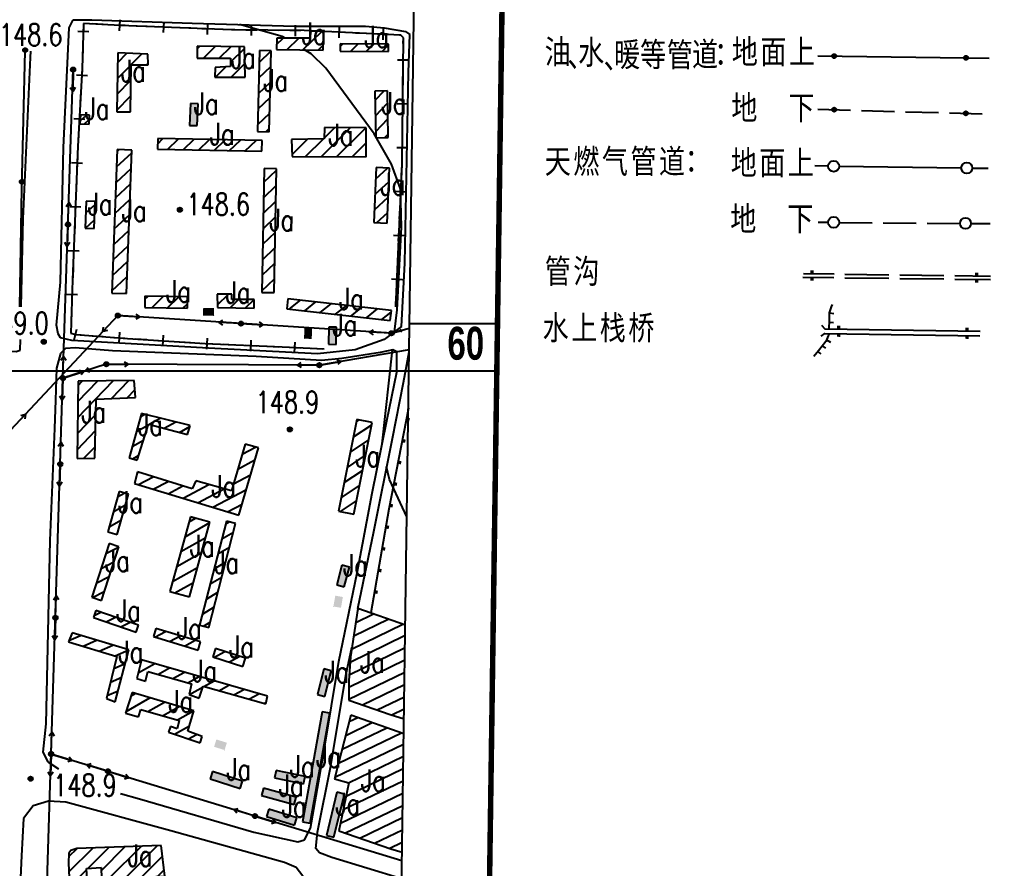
# Model space of a CAD drawing. Extents: x 408766 to 414302, y 5156573 to 5161925.
# Drawn here: x 413398 to 414282, y 5159546 to 5160320 of the extents above; entities that cross this region are included whole.
import ezdxf

# ---------------------------------------------------------------- set-up
doc = ezdxf.new("R2010")
doc.units = 0
doc.header["$LTSCALE"] = 1000
for name, pattern in [('0001', [0.5, 0.5, 0]), ('0004', [0.5, 0.5, 0]), ('5130', [1, 1, 0]), ('5310', [1, 1, 0]), ('5400', [1, 1, 0]), ('5500', [1, 1, 0]), ('8111', [1, 1, 0])]:
    doc.linetypes.add(name, pattern=pattern)
doc.layers.get('0').update_dxf_attribs({"linetype": 'CONTINUOUS'})
for name, color, linetype in [('0001', 1, 'CONTINUOUS'), ('0001ADD', 1, 'CONTINUOUS'), ('0002', 2, 'CONTINUOUS'), ('0002ADD', 2, 'CONTINUOUS'), ('0005ADD', 5, 'CONTINUOUS'), ('0005BAK', 5, 'CONTINUOUS'), ('0006', 6, 'CONTINUOUS'), ('0007', 7, 'CONTINUOUS'), ('0010', 10, 'CONTINUOUS'), ('0010ADD', 10, 'CONTINUOUS'), ('0012', 12, 'CONTINUOUS'), ('0015', 15, 'CONTINUOUS'), ('0017', 85, 'CONTINUOUS'), ('0018', 7, 'CONTINUOUS')]:
    doc.layers.add(name, color=color, linetype=linetype)
doc.styles.add('CADSLDXJ', font='romanc', dxfattribs={"bigfont": 'cadsldxj'})
doc.styles.add('CDXT', font='hbold.shx', dxfattribs={"width": 0.75, "height": 20, "bigfont": 'cdxt.shx'})
doc.styles.add('SIMPLEX', font='simplex.shx', dxfattribs={"width": 0.75, "height": 20})
doc.styles.add('XST', font='romanc.shx', dxfattribs={"width": 0.75, "height": 20, "bigfont": 'xst.shx'})
pattern_1 = [(45, (0, 0), (-7.071067812, 7.071067812), [])]

# ---------------------------------------------------------------- blocks, each defined once
blk = doc.blocks.new('8140')
for radius in [0.0002, 0.000141, 0.0000832, 0.0000301]:
    blk.add_circle((0, 0), radius)
at = {"flags": 1}
blk.add_attdef('8140', (0, 0), '', height=0.0000001, dxfattribs=at)
blk = doc.blocks.new('5130')
blk.add_hatch(color=256).paths.add_polyline_path([(0.0002, 0, 1), (-0.0002, 0, 1)])
for points in [[(0, 0), (0.002, 0)], [(0.001638, 0.000233), (0.002, 0), (0.001658, -0.000229)]]:
    blk.add_lwpolyline(points)
blk.add_circle((0, 0), 0.0002)
at = {"flags": 1}
blk.add_attdef('5130', (0, 0), '', height=0.000001, dxfattribs=at)
blk = doc.blocks.new('5131')
for points in [[(-0.001638, -0.000233), (-0.002, 0), (-0.001658, 0.000229)], [(0, 0), (-0.002, 0)]]:
    blk.add_lwpolyline(points)
at = {"flags": 1}
blk.add_attdef('5131', (0, 0), '', height=0.0000000001, dxfattribs=at)
blk = doc.blocks.new('2111')
h = blk.add_hatch(color=256)
h.paths.add_polyline_path([(0.0005, 0.00035), (-0.0005, 0.00035), (-0.0005, -0.00035), (0.0005, -0.00035)])
h.paths.add_polyline_path([(0, 0), (0, 0), (0, 0), (0, 0)], flags=24)
blk.add_line((0.0005, -0.00035), (0.0005, -0.00035))
at = {"style": 'CADSLDXJ', "flags": 1}
blk.add_attdef('2111', (0, 0), '', height=0.00000001, dxfattribs=at)

msp = doc.modelspace()

# ---------------------------------------------------------------- hatches: boundary and pattern name
at = {"layer": '0001ADD', "linetype": '0001'}
h = msp.add_hatch(dxfattribs=at)
h.set_pattern_fill('U', color=256, scale=10, angle=43.86917, style=0, pattern_type=0)
h.set_pattern_definition([(43.86917118, (0, 0), (-6.93014025, 7.209241022), [])])
h.paths.add_polyline_path([(413631.68, 5160292.74), (413674.26, 5160291.9), (413674.42, 5160309.05), (413662.98, 5160309.38), (413662.14, 5160302.83), (413632.01, 5160303)])
h = msp.add_hatch(dxfattribs=at)
h.set_pattern_fill('U', color=256, scale=10, angle=44.5494, style=0, pattern_type=0)
h.set_pattern_definition([(44.5493966, (0, 0), (-7.015239207, 7.12645907), [])])
h.paths.add_polyline_path([(413575.46, 5160267.54), (413603.17, 5160267.32), (413602.51, 5160295), (413559.31, 5160295.65), (413559.53, 5160284.75), (413589.64, 5160284.75), (413589.86, 5160277.13), (413575.67, 5160276.25)])
h = msp.add_hatch(dxfattribs=at)
h.set_pattern_fill('U', color=256, scale=10, angle=44.46768, style=0, pattern_type=0)
h.set_pattern_definition([(44.46768452, (0, 0), (-7.005068713, 7.136456566), [])])
h.paths.add_polyline_path([(413689.54, 5160291.21), (413733.77, 5160290.8), (413733.83, 5160297.38), (413689.6, 5160297.79)])
h = msp.add_hatch(dxfattribs=at)
h.set_pattern_fill('U', color=256, scale=10, angle=45, style=0, pattern_type=0)
h.set_pattern_definition(pattern_1)
h.paths.add_polyline_path([(413486.12, 5160235.85), (413498.55, 5160235.85), (413499.42, 5160278.57), (413514.7, 5160278.57), (413514.48, 5160288.37), (413487.21, 5160289.46)])
h = msp.add_hatch(dxfattribs=at)
h.set_pattern_fill('U', color=256, scale=10, angle=43.53296, style=0, pattern_type=0)
h.set_pattern_definition([(43.53295758, (-131975.907, 12280.885), (-6.887717104, 7.24978297), [])])
h.paths.add_polyline_path([(413614.36, 5160217.81), (413625.04, 5160217.54), (413626.93, 5160291.32), (413616.25, 5160291.6)])
h = msp.add_hatch(dxfattribs=at)
h.set_pattern_fill('U', color=256, scale=10, angle=46.04042, style=0, pattern_type=0)
h.set_pattern_definition([(46.04041635, (0, 0), (-7.198296323, 6.941507765), [])])
h.paths.add_polyline_path([(413722.12, 5160212.28), (413733.43, 5160212.48), (413732.66, 5160254.99), (413721.35, 5160254.79)])
for points in [[(413559.54, 5160223.26), (413560.21, 5160243.26), (413553.21, 5160243.49), (413552.54, 5160223.49)], [(413685.92, 5160023.83), (413686.45, 5160039.53), (413679.45, 5160039.77), (413678.92, 5160024.07)], [(413693.38, 5159803.12), (413698.09, 5159821.09), (413691.32, 5159822.86), (413686.61, 5159804.89)], [(413675.67, 5159703.29), (413681.49, 5159726.55), (413674.7, 5159728.25), (413668.88, 5159704.99)], [(413662.36, 5159587.84), (413680.22, 5159688), (413673.33, 5159689.23), (413655.47, 5159589.07)], [(413571.24, 5159628.09), (413598.71, 5159619.4), (413600.82, 5159626.08), (413573.35, 5159634.77)], [(413629.85, 5159629.01), (413656.41, 5159623.52), (413657.82, 5159630.37), (413631.27, 5159635.86)], [(413617.95, 5159613), (413647.71, 5159604.77), (413649.57, 5159611.51), (413619.81, 5159619.75)], [(413683.88, 5159575.04), (413693.5, 5159614.37), (413686.7, 5159616.03), (413677.08, 5159576.7)], [(413622.52, 5159593.79), (413648.17, 5159586.02), (413650.2, 5159592.71), (413624.56, 5159600.49)]]:
    msp.add_hatch(color=256, dxfattribs=at).paths.add_polyline_path(points)
h = msp.add_hatch(dxfattribs=at)
h.set_pattern_fill('U', color=256, scale=10, angle=44.7375, style=0, pattern_type=0)
h.set_pattern_definition([(44.73750265, (0, 0), (-7.038598022, 7.103389183), [])])
h.paths.add_polyline_path([(413646.01, 5160195.09), (413713.37, 5160194.79), (413713.37, 5160221.33), (413675.36, 5160221.63), (413675.05, 5160211.14), (413645.39, 5160210.52)])
h = msp.add_hatch(dxfattribs=at)
h.set_pattern_fill('U', color=256, scale=10, angle=43.89608, style=0, pattern_type=0)
h.set_pattern_definition([(43.89607996, (0, 0), (-6.933525283, 7.205985509), [])])
h.paths.add_polyline_path([(413523.36, 5160201.73), (413618.3, 5160199.9), (413618.49, 5160209.7), (413523.55, 5160211.53)])
h = msp.add_hatch(dxfattribs=at)
h.set_pattern_fill('U', color=256, scale=10, angle=42.80004, style=0, pattern_type=0)
h.set_pattern_definition([(42.80004228, (0, 0), (-6.794418458, 7.33729363), [])])
h.paths.add_polyline_path([(413481.67, 5160070.69), (413494.92, 5160070.18), (413499.95, 5160201), (413486.69, 5160201.51)])
h = msp.add_hatch(dxfattribs=at)
h.set_pattern_fill('U', color=256, scale=10, angle=43.94686, style=0, pattern_type=0)
h.set_pattern_definition([(43.946858, (-94770.991, 8473.98), (-6.939908822, 7.199837883), [])])
h.paths.add_polyline_path([(413618.37, 5160071.38), (413629.66, 5160071.17), (413631.74, 5160183.86), (413620.44, 5160184.07)])
h = msp.add_hatch(dxfattribs=at)
h.set_pattern_fill('U', color=256, scale=10, angle=42.54889, style=0, pattern_type=0)
h.set_pattern_definition([(42.548894, (-220304.052, 22414.837), (-6.762191254, 7.36700546), [])])
h.paths.add_polyline_path([(413720.44, 5160135.03), (413732.33, 5160134.52), (413734.47, 5160184.51), (413722.58, 5160185.02)])
h = msp.add_hatch(dxfattribs=at)
h.set_pattern_fill('U', color=256, scale=10, angle=42.3911, style=0, pattern_type=0)
h.set_pattern_definition([(42.39109976, (-865754.197, 144006.058), (-6.74187669, 7.385600768), [])])
h.paths.add_polyline_path([(413457.26, 5160129.94), (413465.47, 5160129.56), (413466.58, 5160154), (413458.37, 5160154.37)])
h = msp.add_hatch(dxfattribs=at)
h.set_pattern_fill('U', color=256, scale=10, angle=44.24706, style=0, pattern_type=0)
h.set_pattern_definition([(44.24706057, (0, 0), (-6.977537107, 7.16337741), [])])
h.paths.add_polyline_path([(413511.75, 5160057.45), (413550.49, 5160056.94), (413550.63, 5160067.24), (413511.88, 5160067.75)])
h = msp.add_hatch(dxfattribs=at)
h.set_pattern_fill('U', color=256, scale=10, angle=44.36062, style=0, pattern_type=0)
h.set_pattern_definition([(44.3606248, (0, 0), (-6.991721704, 7.149533384), [])])
h.paths.add_polyline_path([(413577.98, 5160057.48), (413611.48, 5160057.1), (413611.48, 5160064.77), (413591.08, 5160064.77), (413590.9, 5160069.81), (413577.61, 5160069.63)])
h = msp.add_hatch(dxfattribs=at)
h.set_pattern_fill('U', color=256, scale=10, angle=38.5454, style=0, pattern_type=0)
h.set_pattern_definition([(38.54540043, (0, 0), (-6.231345696, 7.821146387), [])])
h.paths.add_polyline_path([(413641.02, 5160056.4), (413735.35, 5160045.73), (413736.38, 5160054.84), (413642.05, 5160065.51)])
h = msp.add_hatch(dxfattribs=at)
h.set_pattern_fill('U', color=256, scale=10, angle=45.90833, style=0, pattern_type=0)
h.set_pattern_definition([(45.90833055, (0, 0), (-7.182274728, 6.958083769), [])])
h.paths.add_polyline_path([(413450.19, 5159920.1), (413466.24, 5159920.36), (413467.52, 5159974.07), (413503.2, 5159975.59), (413502.18, 5159991.12), (413450.95, 5159990.36)])
h = msp.add_hatch(dxfattribs=at)
h.set_pattern_fill('U', color=256, scale=10, angle=29.59544, style=0, pattern_type=0)
h.set_pattern_definition([(29.59544183, (0, 0), (-4.938726924, 8.695342223), [])])
h.paths.add_polyline_path([(413497.34, 5159920.61), (413504.73, 5159918.58), (413515.17, 5159951.41), (413550.6, 5159941.74), (413553.15, 5159950.14), (413508.8, 5159961.09)])
h = msp.add_hatch(dxfattribs=at)
h.set_pattern_fill('U', color=256, scale=10, angle=33.70327, style=0, pattern_type=0)
h.set_pattern_definition([(33.70326806, (0, 0), (-5.548918798, 8.319224734), [])])
h.paths.add_polyline_path([(413688.28, 5159872.14), (413702.15, 5159869.37), (413718.81, 5159952.8), (413704.95, 5159955.57)])
h = msp.add_hatch(dxfattribs=at)
h.set_pattern_fill('U', color=256, scale=10, angle=28.02442, style=0, pattern_type=0)
h.set_pattern_definition([(28.0244234, (0, 0), (-4.69847893, 8.827473916), [])])
h.paths.add_polyline_path([(413502.31, 5159897.31), (413597.37, 5159868.29), (413615.21, 5159929.63), (413603.23, 5159932.94), (413590.74, 5159890.69), (413558.12, 5159899.6), (413554.81, 5159892.47), (413505.12, 5159907.74)])
h = msp.add_hatch(dxfattribs=at)
h.set_pattern_fill('U', color=256, scale=10, angle=29.30921, style=0, pattern_type=0)
h.set_pattern_definition([(29.30921175, (0, 0), (-4.895226527, 8.719905805), [])])
h.paths.add_polyline_path([(413477.95, 5159853.27), (413486.69, 5159850.81), (413496.98, 5159887.46), (413488.24, 5159889.91)])
h = msp.add_hatch(dxfattribs=at)
h.set_pattern_fill('U', color=256, scale=10, angle=29.53895, style=0, pattern_type=0)
h.set_pattern_definition([(29.5389478, (0, 0), (-4.930150858, 8.700207614), [])])
h.paths.add_polyline_path([(413534.55, 5159798.9), (413552.3, 5159793.99), (413571.09, 5159861.95), (413553.35, 5159866.86)])
h = msp.add_hatch(dxfattribs=at)
h.set_pattern_fill('U', color=256, scale=10, angle=30.57705, style=0, pattern_type=0)
h.set_pattern_definition([(30.5770473, (-312581.815, 34638.476), (-5.086965615, 8.6094588), [])])
h.paths.add_polyline_path([(413561.65, 5159768.18), (413570, 5159766.03), (413594.38, 5159860.82), (413586.03, 5159862.97)])
h = msp.add_hatch(dxfattribs=at)
h.set_pattern_fill('U', color=256, scale=10, angle=27.17264, style=0, pattern_type=0)
h.set_pattern_definition([(27.17263854, (101111.689, -7106.751), (-4.566731364, 8.896345579), [])])
h.paths.add_polyline_path([(413463.42, 5159793.59), (413472.21, 5159790.77), (413487.94, 5159839.66), (413479.14, 5159842.49)])
h = msp.add_hatch(dxfattribs=at)
h.set_pattern_fill('U', color=256, scale=10, angle=26.34408, style=0, pattern_type=0)
h.set_pattern_definition([(26.34408014, (0, 0), (-4.437607657, 8.961452911), [])])
h.paths.add_polyline_path([(413465.07, 5159775.02), (413503.84, 5159761.93), (413506, 5159768.32), (413467.23, 5159781.41)])
h = msp.add_hatch(dxfattribs=at)
h.set_pattern_fill('U', color=256, scale=10, angle=28.21395, style=0, pattern_type=0)
h.set_pattern_definition([(28.2139473, (0, 0), (-4.727652834, 8.811883946), [])])
h.paths.add_polyline_path([(413519.5, 5159757.75), (413560.18, 5159745.47), (413562.42, 5159752.91), (413521.74, 5159765.18)])
h = msp.add_hatch(dxfattribs=at)
h.set_pattern_fill('U', color=256, scale=10, angle=24.09836, style=0, pattern_type=0)
h.set_pattern_definition([(24.09835624, (0, 0), (-4.08304272, 9.128458915), [])])
h.paths.add_polyline_path([(413476.81, 5159701.36), (413484.72, 5159698.34), (413497.26, 5159745.69), (413445.44, 5159761.24), (413442.19, 5159753.12), (413486.11, 5159739.66)])
h = msp.add_hatch(dxfattribs=at)
h.set_pattern_fill('U', color=256, scale=10, angle=27.43986, style=0, pattern_type=0)
h.set_pattern_definition([(27.4398633, (0, 0), (-4.608173672, 8.874949882), [])])
h.paths.add_polyline_path([(413573.56, 5159739.2), (413601.14, 5159730.47), (413603.54, 5159738.09), (413575.97, 5159746.81)])
h = msp.add_hatch(dxfattribs=at)
h.set_pattern_fill('U', color=256, scale=10, angle=29.07268, style=0, pattern_type=0)
h.set_pattern_definition([(29.07268139, (0, 0), (-4.859187108, 8.740040083), [])])
h.paths.add_polyline_path([(413504.38, 5159719.46), (413512.51, 5159717.14), (413514.6, 5159725.96), (413554.11, 5159714.82), (413552.02, 5159705.07), (413561.32, 5159701.82), (413565.03, 5159712.5), (413622.01, 5159696.46), (413623.4, 5159703.43), (413508.79, 5159736.66)])
h = msp.add_hatch(dxfattribs=at)
h.set_pattern_fill('U', color=256, scale=10, angle=29.66736, style=0, pattern_type=0)
h.set_pattern_definition([(29.66735568, (0, 0), (-4.949636844, 8.689136615), [])])
h.paths.add_polyline_path([(413494.12, 5159688.05), (413505.97, 5159684.8), (413508.06, 5159691.3), (413543.15, 5159681.32), (413541.29, 5159673.66), (413535.25, 5159675.75), (413533.16, 5159670.64), (413562.21, 5159660.89), (413563.84, 5159666.7), (413551.05, 5159671.57), (413556.4, 5159690.14), (413500.16, 5159706.85)])
h = msp.add_hatch(dxfattribs=at)
h.set_pattern_fill('U', color=256, scale=10, angle=45, style=0, pattern_type=0)
h.set_pattern_definition(pattern_1)
h.paths.add_polyline_path([(413445.09, 5159485.34), (413462.64, 5159485.34), (413462.34, 5159493.34), (413494.99, 5159495.19), (413494.68, 5159503.8), (413517.17, 5159505.34), (413516.86, 5159521.34), (413488.21, 5159519.8), (413488.21, 5159511.19), (413460.8, 5159509.65), (413458.64, 5159546.57), (413471.89, 5159547.49), (413472.19, 5159537.34), (413530.1, 5159539.49), (413526.71, 5159567.6), (413449.71, 5159564.83), (413444.47, 5159562.98), (413442.62, 5159560.52), (413442.31, 5159551.29)])
at = {"layer": '0005ADD', "linetype": '5310'}
h = msp.add_hatch(color=256, dxfattribs=at)
edge = h.paths.add_edge_path()
edge.add_arc((413402.77, 5160292.07), 1.9, 0, 360)
h = msp.add_hatch(color=256, dxfattribs=at)
edge = h.paths.add_edge_path()
edge.add_arc((413399.8, 5160172.1), 1.9, 0, 360)
at = {"layer": '0012'}
h = msp.add_hatch(color=256, dxfattribs=at)
edge = h.paths.add_edge_path()
edge.add_arc((414139.58, 5160286.6), 1.9, 0, 360)
h = msp.add_hatch(color=256, dxfattribs=at)
edge = h.paths.add_edge_path()
edge.add_arc((414259.57, 5160285.03), 1.9, 0, 360)
h = msp.add_hatch(color=256, dxfattribs=at)
edge = h.paths.add_edge_path()
edge.add_arc((414139.58, 5160237.75), 1.9, 0, 360)
h = msp.add_hatch(color=256, dxfattribs=at)
edge = h.paths.add_edge_path()
edge.add_arc((414259.53, 5160234.4), 1.9, 0, 360)

# ---------------------------------------------------------------- linework, layer by layer
at = {"layer": '0001', "linetype": '0001'}
for points in [[(413631.68, 5160292.74), (413674.26, 5160291.9), (413674.42, 5160309.05), (413662.98, 5160309.38), (413662.14, 5160302.83), (413632.01, 5160303)], [(413575.46, 5160267.54), (413603.17, 5160267.32), (413602.51, 5160295), (413559.31, 5160295.65), (413559.53, 5160284.75), (413589.64, 5160284.75), (413589.86, 5160277.13), (413575.67, 5160276.25)], [(413689.54, 5160291.21), (413733.77, 5160290.8), (413733.83, 5160297.38), (413689.6, 5160297.79)], [(413486.12, 5160235.85), (413498.55, 5160235.85), (413499.42, 5160278.57), (413514.7, 5160278.57), (413514.48, 5160288.37), (413487.21, 5160289.46)], [(413614.36, 5160217.81), (413625.04, 5160217.54), (413626.93, 5160291.32), (413616.25, 5160291.6)], [(413722.12, 5160212.28), (413733.43, 5160212.48), (413732.66, 5160254.99), (413721.35, 5160254.79)], [(413559.54, 5160223.26), (413560.21, 5160243.26), (413553.21, 5160243.49), (413552.54, 5160223.49)], [(413452.64, 5160224.88), (413460.92, 5160224.44), (413461.35, 5160232.7), (413453.08, 5160233.14)], [(413646.01, 5160195.09), (413713.37, 5160194.79), (413713.37, 5160221.33), (413675.36, 5160221.63), (413675.05, 5160211.14), (413645.39, 5160210.52)], [(413523.36, 5160201.73), (413618.3, 5160199.9), (413618.49, 5160209.7), (413523.55, 5160211.53)], [(413481.67, 5160070.69), (413494.92, 5160070.18), (413499.95, 5160201), (413486.69, 5160201.51)], [(413618.37, 5160071.38), (413629.66, 5160071.17), (413631.74, 5160183.86), (413620.44, 5160184.07)], [(413720.44, 5160135.03), (413732.33, 5160134.52), (413734.47, 5160184.51), (413722.58, 5160185.02)], [(413457.26, 5160129.94), (413465.47, 5160129.56), (413466.58, 5160154), (413458.37, 5160154.37)], [(413511.75, 5160057.45), (413550.49, 5160056.94), (413550.63, 5160067.24), (413511.88, 5160067.75)], [(413577.98, 5160057.48), (413611.48, 5160057.1), (413611.48, 5160064.77), (413591.08, 5160064.77), (413590.9, 5160069.81), (413577.61, 5160069.63)], [(413641.02, 5160056.4), (413735.35, 5160045.73), (413736.38, 5160054.84), (413642.05, 5160065.51)], [(413685.92, 5160023.83), (413686.45, 5160039.53), (413679.45, 5160039.77), (413678.92, 5160024.07)], [(413450.19, 5159920.1), (413466.24, 5159920.36), (413467.52, 5159974.07), (413503.2, 5159975.59), (413502.18, 5159991.12), (413450.95, 5159990.36)], [(413497.34, 5159920.61), (413504.73, 5159918.58), (413515.17, 5159951.41), (413550.6, 5159941.74), (413553.15, 5159950.14), (413508.8, 5159961.09)], [(413688.28, 5159872.14), (413702.15, 5159869.37), (413718.81, 5159952.8), (413704.95, 5159955.57)], [(413502.31, 5159897.31), (413597.37, 5159868.29), (413615.21, 5159929.63), (413603.23, 5159932.94), (413590.74, 5159890.69), (413558.12, 5159899.6), (413554.81, 5159892.47), (413505.12, 5159907.74)], [(413477.95, 5159853.27), (413486.69, 5159850.81), (413496.98, 5159887.46), (413488.24, 5159889.91)], [(413534.55, 5159798.9), (413552.3, 5159793.99), (413571.09, 5159861.95), (413553.35, 5159866.86)], [(413561.65, 5159768.18), (413570, 5159766.03), (413594.38, 5159860.82), (413586.03, 5159862.97)], [(413463.42, 5159793.59), (413472.21, 5159790.77), (413487.94, 5159839.66), (413479.14, 5159842.49)], [(413693.38, 5159803.12), (413698.09, 5159821.09), (413691.32, 5159822.86), (413686.61, 5159804.89)], [(413465.07, 5159775.02), (413503.84, 5159761.93), (413506, 5159768.32), (413467.23, 5159781.41)], [(413519.5, 5159757.75), (413560.18, 5159745.47), (413562.42, 5159752.91), (413521.74, 5159765.18)], [(413476.81, 5159701.36), (413484.72, 5159698.34), (413497.26, 5159745.69), (413445.44, 5159761.24), (413442.19, 5159753.12), (413486.11, 5159739.66)], [(413573.56, 5159739.2), (413601.14, 5159730.47), (413603.54, 5159738.09), (413575.97, 5159746.81)], [(413504.38, 5159719.46), (413512.51, 5159717.14), (413514.6, 5159725.96), (413554.11, 5159714.82), (413552.02, 5159705.07), (413561.32, 5159701.82), (413565.03, 5159712.5), (413622.01, 5159696.46), (413623.4, 5159703.43), (413508.79, 5159736.66)], [(413675.67, 5159703.29), (413681.49, 5159726.55), (413674.7, 5159728.25), (413668.88, 5159704.99)], [(413494.12, 5159688.05), (413505.97, 5159684.8), (413508.06, 5159691.3), (413543.15, 5159681.32), (413541.29, 5159673.66), (413535.25, 5159675.75), (413533.16, 5159670.64), (413562.21, 5159660.89), (413563.84, 5159666.7), (413551.05, 5159671.57), (413556.4, 5159690.14), (413500.16, 5159706.85)], [(413662.36, 5159587.84), (413680.22, 5159688), (413673.33, 5159689.23), (413655.47, 5159589.07)], [(413571.24, 5159628.09), (413598.71, 5159619.4), (413600.82, 5159626.08), (413573.35, 5159634.77)], [(413629.85, 5159629.01), (413656.41, 5159623.52), (413657.82, 5159630.37), (413631.27, 5159635.86)], [(413617.95, 5159613), (413647.71, 5159604.77), (413649.57, 5159611.51), (413619.81, 5159619.75)], [(413683.88, 5159575.04), (413693.5, 5159614.37), (413686.7, 5159616.03), (413677.08, 5159576.7)], [(413622.52, 5159593.79), (413648.17, 5159586.02), (413650.2, 5159592.71), (413624.56, 5159600.49)], [(413445.09, 5159485.34), (413462.64, 5159485.34), (413462.34, 5159493.34), (413494.99, 5159495.19), (413494.68, 5159503.8), (413517.17, 5159505.34), (413516.86, 5159521.34), (413488.21, 5159519.8), (413488.21, 5159511.19), (413460.8, 5159509.65), (413458.64, 5159546.57), (413471.89, 5159547.49), (413472.19, 5159537.34), (413530.1, 5159539.49), (413526.71, 5159567.6), (413449.71, 5159564.83), (413444.47, 5159562.98), (413442.62, 5159560.52), (413442.31, 5159551.29)]]:
    msp.add_lwpolyline(points, close=True, dxfattribs=at)
for points in [[(413749.03, 5159768.12), (413705.88, 5159783.42), (413698.97, 5159739.31), (413697.41, 5159717.44), (413697.42, 5159699.92), (413735.27, 5159686.8), (413747.82, 5159683)], [(413747.62, 5159669.21), (413747.62, 5159669.21), (413699.51, 5159686.34), (413684.44, 5159628.15), (413697.5, 5159624.63), (413688.46, 5159580.93), (413735.68, 5159564.38), (413746.09, 5159561.37)]]:
    msp.add_lwpolyline(points, dxfattribs=at)
at = {"layer": '0001ADD', "linetype": '0001'}
for p, q in [((413452.79, 5160227.7), (413458.52, 5160232.85)), ((413456.39, 5160224.68), (413461.16, 5160228.97)), ((413705.74, 5159782.5), (413706.89, 5159783.06)), ((413701.97, 5159758.44), (413733.37, 5159773.67)), ((413703.85, 5159770.47), (413720.13, 5159778.37)), ((413700.09, 5159746.41), (413746.6, 5159768.98)), ((413698.64, 5159734.6), (413748.9, 5159758.98)), ((413697.81, 5159723.08), (413748.74, 5159747.79)), ((413697.41, 5159711.77), (413748.58, 5159736.6)), ((413697.42, 5159700.66), (413748.42, 5159725.41)), ((413709.89, 5159695.6), (413748.26, 5159714.21)), ((413723.26, 5159690.97), (413748.11, 5159703.02)), ((413697.98, 5159680.46), (413705.67, 5159684.15)), ((413736.69, 5159686.37), (413747.95, 5159691.83)), ((413691.42, 5159655.11), (413732.19, 5159674.71)), ((413694.7, 5159667.78), (413718.93, 5159679.43)), ((413688.14, 5159642.44), (413745.45, 5159669.99)), ((413684.86, 5159629.76), (413747.49, 5159659.87)), ((413697.35, 5159624.67), (413747.33, 5159648.7)), ((413694.98, 5159612.44), (413747.17, 5159637.53)), ((413692.43, 5159600.12), (413747.01, 5159626.36)), ((413689.88, 5159587.8), (413746.85, 5159615.18)), ((413694.38, 5159578.86), (413746.69, 5159604.01)), ((413707.72, 5159574.18), (413746.53, 5159592.84)), ((413721.07, 5159569.5), (413746.37, 5159581.67)), ((413734.41, 5159564.82), (413746.22, 5159570.5))]:
    msp.add_line(p, q, dxfattribs=at)
at = {"layer": '0002', "linetype": '5130'}
for points in [[(413378.88, 5158587.14), (413394.98, 5158969.67), (413414.28, 5159490.42), (413421.64, 5159495.09), (413437.14, 5159993.23), (413446.43, 5160274.26), (413446.43, 5160274.26)], [(413752.89, 5160038.59), (413736.44, 5160034.08), (413487.19, 5160050.16), (413389.34, 5159945.68), (413379.15, 5159647.53), (413339.91, 5158586.52)], [(413752.61, 5160018.97), (413670.73, 5160005.06), (413476.65, 5160005.92), (413437.14, 5159993.23)], [(413745.97, 5159553.5), (413426.48, 5159650.77)]]:
    msp.add_lwpolyline(points, dxfattribs=at)
at = {"layer": '0005ADD', "linetype": '5500'}
for points in [[(413455.89, 5160314.23), (413455.61, 5160304.23)], [(413473.81, 5160315.41), (413463.82, 5160315.93)], [(413493.78, 5160314.41), (413489.38, 5160314.59), (413483.79, 5160314.88)], [(413489.05, 5160319.61), (413488.52, 5160309.63)], [(413513.76, 5160313.58), (413503.77, 5160314)], [(413533.75, 5160312.76), (413523.76, 5160313.17)], [(413528.96, 5160317.96), (413528.54, 5160307.97)], [(413553.73, 5160311.93), (413543.74, 5160312.34)], [(413573.71, 5160311.11), (413563.72, 5160311.52)], [(413568.92, 5160316.31), (413568.51, 5160306.32)], [(413608.74, 5160315.25), (413608.65, 5160305.25)], [(413648.74, 5160314.89), (413648.65, 5160304.89)], [(413688.89, 5160313.33), (413688.43, 5160303.35)], [(413728.85, 5160311.47), (413728.39, 5160301.48)], [(413450.75, 5160309.37), (413460.75, 5160309.08)], [(413593.7, 5160310.38), (413590.65, 5160310.41), (413583.7, 5160310.69)], [(413613.7, 5160310.2), (413603.7, 5160310.29)], [(413633.7, 5160310.03), (413623.7, 5160310.11)], [(413653.7, 5160309.85), (413643.7, 5160309.94)], [(413673.68, 5160309.04), (413663.69, 5160309.51)], [(413693.66, 5160308.11), (413683.67, 5160308.57)], [(413713.63, 5160307.17), (413703.64, 5160307.64)], [(413733.61, 5160306.24), (413723.62, 5160306.71)], [(413747.18, 5160297.98), (413747.23, 5160303.38), (413744.88, 5160305.72), (413743.6, 5160305.78)], [(413455.32, 5160294.23), (413455.03, 5160284.24)], [(413746.98, 5160277.98), (413747.08, 5160287.98)], [(413752.03, 5160282.93), (413742.03, 5160283.03)], [(413449.44, 5160269.54), (413459.42, 5160268.96)], [(413454.72, 5160274.24), (413454.14, 5160264.26)], [(413746.79, 5160257.98), (413746.88, 5160267.98)], [(413453.56, 5160254.28), (413452.98, 5160244.29)], [(413751.64, 5160242.93), (413741.64, 5160243.03)], [(413746.59, 5160237.98), (413746.69, 5160247.98)], [(413452.4, 5160234.31), (413451.83, 5160224.33)], [(413447.12, 5160229.61), (413457.11, 5160229.03)], [(413746.4, 5160217.98), (413746.49, 5160227.98)], [(413451.25, 5160214.34), (413450.68, 5160204.47), (413450.67, 5160204.36)], [(413746.2, 5160197.98), (413746.3, 5160207.98)], [(413751.25, 5160202.93), (413741.25, 5160203.03)], [(413445.09, 5160189.56), (413455.09, 5160189.18)], [(413450.28, 5160194.37), (413449.9, 5160184.37)], [(413745.65, 5160177.99), (413746.1, 5160187.98)], [(413449.51, 5160174.38), (413449.13, 5160164.39)], [(413749.97, 5160162.78), (413739.98, 5160163.23)], [(413744.75, 5160158.01), (413745.2, 5160168)], [(413448.74, 5160154.4), (413448.35, 5160144.4)], [(413443.55, 5160149.59), (413453.54, 5160149.21)], [(413743.84, 5160138.03), (413744.3, 5160148.02)], [(413447.97, 5160134.41), (413447.58, 5160124.42)], [(413742.94, 5160118.05), (413743.39, 5160128.04)], [(413748.16, 5160122.82), (413738.17, 5160123.27)], [(413442, 5160109.62), (413452, 5160109.24)], [(413447.19, 5160114.43), (413446.81, 5160104.43)], [(413742.04, 5160098.07), (413742.49, 5160108.06)], [(413446.42, 5160094.44), (413446.03, 5160084.45)], [(413746.36, 5160082.86), (413736.37, 5160083.31)], [(413741.14, 5160078.09), (413741.59, 5160088.08)], [(413445.67, 5160074.46), (413445.31, 5160064.46)], [(413440.49, 5160069.64), (413450.48, 5160069.28)], [(413740.24, 5160058.11), (413740.69, 5160068.1)], [(413444.94, 5160054.47), (413444.58, 5160044.48)], [(413447.54, 5160028.18), (413449.96, 5160037.88)], [(413444.22, 5160034.48), (413444.21, 5160034.16), (413448.9, 5160032.99), (413453.73, 5160032.63)], [(413463.7, 5160031.88), (413473.67, 5160031.13)], [(413483.65, 5160030.39), (413493.62, 5160029.64)], [(413488.26, 5160025.03), (413489.01, 5160035)], [(413503.6, 5160028.96), (413513.57, 5160028.3)], [(413528.21, 5160022.32), (413528.87, 5160032.3)], [(413568.23, 5160019.72), (413568.68, 5160029.71)], [(413523.55, 5160027.64), (413533.53, 5160026.98)], [(413543.51, 5160026.32), (413553.49, 5160025.67)], [(413563.46, 5160025.01), (413566.78, 5160024.79), (413573.45, 5160024.49)], [(413583.44, 5160024.05), (413593.43, 5160023.6)], [(413603.42, 5160023.16), (413613.41, 5160022.71)], [(413608.19, 5160017.94), (413608.64, 5160027.93)], [(413623.4, 5160022.27), (413633.39, 5160021.82)], [(413643.38, 5160021.37), (413653.37, 5160020.91)], [(413648.15, 5160016.14), (413648.61, 5160026.13)], [(413663.36, 5160020.45), (413673.35, 5160019.99)]]:
    msp.add_lwpolyline(points, dxfattribs=at)
at = {"layer": '0005ADD', "linetype": '5310'}
msp.add_lwpolyline([(413397.78, 5160058.33), (413399.65, 5160166.13), (413402.74, 5160291.07)], dxfattribs=at)
for centre in [(413402.77, 5160292.07), (413399.8, 5160172.1)]:
    msp.add_circle(centre, 1.9, dxfattribs=at)
at = {"layer": '0005BAK', "linetype": '5500'}
msp.add_lwpolyline([(413740.24, 5160058.11), (413746.1, 5160188.15), (413747.23, 5160303.38), (413744.88, 5160305.72), (413719.67, 5160306.89), (413656.92, 5160309.82), (413590.65, 5160310.41), (413489.38, 5160314.59), (413455.95, 5160316.35), (413454.78, 5160275.34), (413450.68, 5160204.47), (413445.97, 5160082.78), (413444.21, 5160034.16), (413448.9, 5160032.99), (413495.82, 5160029.47), (413566.78, 5160024.79), (413636.86, 5160021.67), (413674.97, 5160019.91)], dxfattribs=at)
at = {"layer": '0006', "linetype": '0004'}
for points in [[(413745.51, 5160040.24), (413729.71, 5160028.35), (413703.28, 5160019.07), (413668.98, 5160015.5), (413569.65, 5160020.5), (413445.31, 5160027.64), (413434.92, 5160029.92), (413432.78, 5160033.49), (413431.35, 5160041.34), (413434.92, 5160080.6), (413437.78, 5160203.36), (413442.81, 5160312.39), (413446.38, 5160319.53), (413463.53, 5160319.53), (413555, 5160316.67), (413648.36, 5160313.87), (413712.67, 5160313.87), (413729.82, 5160312.45), (413749.11, 5160308.88), (413753.21, 5160306.26)], [(413745.51, 5160040.24), (413748.64, 5160098.01), (413752.04, 5160271.61), (413753.21, 5160306.26)], [(413399.22, 5160058.33), (413400.84, 5160138.26), (413407.76, 5160285.19), (413408.01, 5160291.07)], [(412479.46, 5159702.34), (412635.68, 5159696.82), (412645.36, 5159698.2), (412650.2, 5159700.96), (412652.27, 5159706.48), (412652.96, 5159787.26), (412659.36, 5159916.23), (412662.12, 5160014.96), (412664.24, 5160030.07), (412667.7, 5160034.22), (412676.68, 5160035.6), (412776.22, 5160038.36), (412841.2, 5160036.98), (413011.64, 5160030.05), (413119.47, 5160026.6), (413284.43, 5160020.26), (413394.62, 5160017.44), (413398.08, 5160018.82), (413398.46, 5160028.33)], [(413489.71, 5159614.72), (413506.96, 5159609.92), (413611.01, 5159579.72), (413651.03, 5159570.83), (413657.26, 5159572.61), (413662.59, 5159583.27), (413675.04, 5159654.33), (413688.38, 5159735.16), (413705.28, 5159815.99), (413718.89, 5159888.53), (413732.23, 5159954.26), (413741.13, 5159998.67), (413741.13, 5160017.33), (413737.57, 5160019.1), (413726.01, 5160016.44), (413691.32, 5160011.11), (413672.65, 5160009.33), (413613.06, 5160012.89), (413482.33, 5160018.22), (413448.25, 5160020.97), (413439.36, 5160020.08), (413434.91, 5160015.64), (413431.36, 5160002.32), (413430.47, 5159973.01), (413429.61, 5159947.33)], [(413705.88, 5159783.42), (413720.26, 5159853.53), (413737.18, 5159938.27), (413747.35, 5159989.13), (413752.58, 5160017.13)], [(413429.61, 5159947.33), (413425.16, 5159845.18), (413421.59, 5159678.31), (413418.92, 5159652.55), (413423.36, 5159643.67), (413433.26, 5159637.38)], [(413745.74, 5159537.1), (413682.09, 5159556.41), (413670.99, 5159560.75), (413667.61, 5159564.6), (413669.06, 5159579.55), (413681.15, 5159640.14), (413694.85, 5159722.19), (413700.3, 5159747.81)], [(413392.43, 5159084.03), (413519.55, 5159084.91), (413664.21, 5159089.28), (413672.1, 5159091.04), (413674.73, 5159094.54), (413673.85, 5159122.56), (413667.72, 5159264.42), (413662.58, 5159411.25), (413657.33, 5159530.88), (413655.58, 5159539.63), (413649.44, 5159547.51), (413638.92, 5159551.89), (413535.47, 5159580.79), (413439.9, 5159607.06), (413424.12, 5159607.93), (413410.1, 5159603.56), (413401.33, 5159592.17), (413399.57, 5159558.02), (413393.44, 5159440.68)]]:
    msp.add_lwpolyline(points, dxfattribs=at)
at = {"layer": '0007', "linetype": '8111'}
for points in [[(413639.6, 5160302.95), (413636.98, 5160304.56), (413597.98, 5160315.38)], [(413739.27, 5160035.54), (413741.47, 5160055.47), (413745.53, 5160130.85), (413744.63, 5160165.77), (413736.39, 5160188.21), (413720.69, 5160215.93), (413676.74, 5160275.53), (413663.16, 5160288.6), (413657.18, 5160292.24)], [(413727.97, 5159933.25), (413737.45, 5160019.08)], [(413750.44, 5159866.87), (413734.51, 5159900.86), (413732, 5159912.3)]]:
    msp.add_lwpolyline(points, dxfattribs=at)
at = {"layer": '0010', "linetype": '5400'}
msp.add_lwpolyline([(413751.85, 5159965.74), (413733.94, 5159873.87), (413717.53, 5159779.29)], dxfattribs=at)
at = {"layer": '0010ADD', "linetype": '5400', "const_width": 3}
for points in [[(413749.94, 5159955.92), (413752.88, 5159955.35)], [(413746.11, 5159936.29), (413749.06, 5159935.72)], [(413742.28, 5159916.66), (413745.23, 5159916.09)], [(413738.46, 5159897.03), (413741.4, 5159896.46)], [(413734.63, 5159877.4), (413737.58, 5159876.83)], [(413731.14, 5159857.71), (413734.09, 5159857.19)], [(413727.72, 5159838), (413730.67, 5159837.49)], [(413724.3, 5159818.3), (413727.25, 5159817.78)], [(413720.88, 5159798.59), (413723.83, 5159798.08)]]:
    msp.add_lwpolyline(points, dxfattribs=at)
at = {"layer": '0012'}
for p, q in [((413707.18, 5156833.14), (413775.51, 5161624.84)), ((414264.22, 5160134.18), (414281.78, 5160134.06)), ((408879.77, 5160000), (413832.35, 5160000))]:
    msp.add_line(p, q, dxfattribs=at)
for points, const_width in [([(408833.18, 5156904.54), (408905.3, 5161696.24), (413855.5, 5161623.67), (413787.17, 5156831.96), (408833.18, 5156904.54)], 5), ([(414119.46, 5160088.39), (414119.5, 5160091.39)], 3), ([(414269.44, 5160086.39), (414269.48, 5160089.39)], 3), ([(414119.41, 5160085.11), (414119.37, 5160082.11)], 3), ([(414269.4, 5160083.14), (414269.36, 5160080.14)], 3), ([(414143.61, 5160037.99), (414143.65, 5160040.99)], 3), ([(414260.66, 5160036.21), (414260.7, 5160039.21)], 3), ([(414143.67, 5160030.85), (414143.71, 5160033.85)], 3), ([(414260.63, 5160029.02), (414260.67, 5160032.02)], 3)]:
    msp.add_lwpolyline(points, dxfattribs=dict(at, const_width=const_width))
for points in [[(414124.58, 5160286.79), (414280.84, 5160284.76)], [(414124.58, 5160238.17), (414154.57, 5160237.34)], [(414164.57, 5160237.06), (414194.56, 5160236.22)], [(414204.55, 5160235.94), (414234.54, 5160235.1)], [(414244.54, 5160234.82), (414274.53, 5160233.98)], [(414134.15, 5160186.29), (414121.88, 5160186.62)], [(414144.15, 5160186.21), (414255.42, 5160184.75)], [(414265.42, 5160184.62), (414280.01, 5160184.42)], [(414134.16, 5160135.11), (414125.05, 5160135.11)], [(414144.23, 5160134.98), (414174.22, 5160134.78)], [(414184.22, 5160134.71), (414214.22, 5160134.51)], [(414224.22, 5160134.44), (414254.22, 5160134.24)], [(414110.93, 5160085.23), (414139.41, 5160084.85)], [(414111.78, 5160088.49), (414139.45, 5160088.13)], [(414149.41, 5160084.72), (414189.41, 5160084.19)], [(414149.45, 5160087.99), (414189.45, 5160087.46)], [(414199.41, 5160084.06), (414239.4, 5160083.54)], [(414199.45, 5160087.33), (414239.45, 5160086.79)], [(414249.4, 5160083.41), (414282.01, 5160082.98)], [(414249.45, 5160086.66), (414282.06, 5160086.23)], [(414135.01, 5160038.14), (414135.26, 5160046.17), (414135.48, 5160052.58), (414137.32, 5160058.29), (414138.23, 5160060.35)], [(414135.48, 5160052.58), (414139.27, 5160052.06)], [(414127.99, 5160041.61), (414130.98, 5160038.2), (414272.72, 5160036.07)], [(414135.19, 5160044.12), (414138.93, 5160043.93)], [(414135.04, 5160033.8), (414132.05, 5160026.74), (414125.18, 5160018.05), (414121.06, 5160013.02)], [(414127.89, 5160031.47), (414130.97, 5160033.86), (414272.29, 5160031.81)], [(414128.61, 5160022.67), (414131.83, 5160020.4)], [(414132.54, 5160028.01), (414136.16, 5160025.93)], [(414124.63, 5160017.3), (414127.5, 5160015.38)]]:
    msp.add_lwpolyline(points, dxfattribs=at)
for centre, radius in [((414139.58, 5160286.6), 1.9), ((414259.57, 5160285.03), 1.9), ((414139.58, 5160237.75), 1.9), ((414259.53, 5160234.4), 1.9), ((414139.15, 5160186.26), 5), ((414260.42, 5160184.69), 5), ((414139.16, 5160135.13), 5), ((414259.22, 5160134.21), 5)]:
    msp.add_circle(centre, radius, dxfattribs=at)
at = {"layer": '0018', "color": 2}
msp.add_lwpolyline([(413752.95, 5160042.92), (413832.96, 5160042.92)], dxfattribs=at)

# ---------------------------------------------------------------- block references
at = {"layer": '0002ADD', "linetype": '5130'}
for name, p, xscale, yscale, zscale, rotation in [('5130', (413446.45, 5160274.32), 10000, 10000, 10000, 268.8134532404922), ('5130', (413441.77, 5160133.15), 10000, 10000, 10000, 88.10652061531434), ('5131', (413441.77, 5160133.15), 10000, 10000, 10000, 88.10652061531434), ('5130', (413487.19, 5160050.16), 10000, 10000, 10000, 226.8749714248158), ('5131', (413487.19, 5160050.16), 10000, 10000, 10000, 176.9539973396037), ('5130', (413599.32, 5160042.91), 10000, 10000, 10000, 176.9539973396037), ('5131', (413599.32, 5160042.91), 10000, 10000, 10000, 176.9539973396037), ('5130', (413736.44, 5160034.08), 10000, 10000, 10000, 176.9539973396037), ('5131', (413736.43, 5160034.23), 5000, 5000, 5000, 194.5319856285355), ('5130', (413437.14, 5159993.23), 10000, 10000, 10000, 88.10652061531434), ('5131', (413670.73, 5160005.06), 10000, 10000, 10000, 189.6441017506118), ('5130', (413476.65, 5160005.92), 10000, 10000, 10000, 197.8093797095691), ('5131', (413476.65, 5160005.92), 10000, 10000, 10000, 179.7445757877078), ('5130', (413670.73, 5160005.06), 10000, 10000, 10000, 179.7445757877078), ('5131', (413437.14, 5159993.23), 10000, 10000, 10000, 88.21760894965418), ('5131', (413437.14, 5159993.23), 10000, 10000, 10000, 197.8093797095691), ('5131', (413389.34, 5159945.68), 10000, 10000, 10000, 226.8749714248158), ('5130', (413434.7, 5159914.89), 10000, 10000, 10000, 88.21760894965418), ('5131', (413434.7, 5159914.89), 10000, 10000, 10000, 88.21760894965418), ('5130', (413430.35, 5159774.96), 10000, 10000, 10000, 88.21760894965418), ('5131', (413430.35, 5159774.96), 10000, 10000, 10000, 88.21760894965418), ('5130', (413426.46, 5159650.82), 10000, 10000, 10000, 88.21760894965418), ('5131', (413426.46, 5159650.82), 10000, 10000, 10000, 88.21760894965418), ('5131', (413426.56, 5159650.74), 10000, 10000, 10000, 163.0676930485282), ('5130', (413478.11, 5159635.05), 10000, 10000, 10000, 163.0676930485282), ('5131', (413478.11, 5159635.05), 10000, 10000, 10000, 163.0676930485282), ('5130', (413612.04, 5159594.28), 10000, 10000, 10000, 163.0676930485282), ('5131', (413612.04, 5159594.28), 10000, 10000, 10000, 163.0676930485282)]:
    msp.add_blockref(name, p, dxfattribs=dict(at, xscale=xscale, yscale=yscale, zscale=zscale, rotation=rotation))
at = {"layer": '0015', "xscale": 10000, "yscale": 10000, "zscale": 10000}
for p in [(413543.67, 5160146.66, 148.6), (413419.73, 5160026.4, 149), (413643.86, 5159946.54, 148.9), (413407.72, 5159628.29, 148.9)]:
    msp.add_blockref('8140', p, dxfattribs=at)
at = {"layer": '0015', "linetype": '5400', "xscale": 10000, "yscale": 10000, "zscale": 10000}
for p, rotation in [((413569.85, 5160053.53), 359.3570257217398), ((413660.41, 5160034.04), 268.8050495380965)]:
    msp.add_blockref('2111', p, dxfattribs=dict(at, rotation=rotation))
at = {"layer": '0015', "linetype": '5130', "xscale": 10000, "yscale": 10000, "zscale": 10000}
for p, rotation in [((413687.82, 5159789.52), 260.037700279312), ((413580.65, 5159659.23), 342.9165203061241)]:
    msp.add_blockref('2111', p, dxfattribs=dict(at, rotation=rotation))

# ---------------------------------------------------------------- texts
at = {"layer": '0007', "style": 'SIMPLEX', "width": 0.75}
for s, p in [('148.6', (413378.9, 5160296.07, 148.6)), ('148.6', (413549.67, 5160141.66, 148.6)), ('149.0', (413366.41, 5160033.33, 149)), ('148.9', (413612.73, 5159961.33, 148.9)), ('148.9', (413428.28, 5159612.38, 148.9))]:
    msp.add_text(s, height=20, dxfattribs=at).set_placement(p)
at = {"layer": '0012', "style": 'XST'}
for s, p in [('油', (413875.9, 5160277.25)), ('水', (413906.42, 5160276.79)), ('道', (414010.13, 5160274.97)), ('地', (414046.37, 5160277.25)), ('面', (414072.37, 5160277.25)), ('上', (414098.37, 5160277.25)), ('暖', (413939.08, 5160274.69)), ('等', (413962.85, 5160274.69)), ('管', (413987.18, 5160274.42)), ('：', (414030.31, 5160276.23)), ('、', (413896.58, 5160274.13)), ('、', (413929.56, 5160272.61)), ('地', (414045.92, 5160226.22)), ('下', (414097.92, 5160226.22)), ('天', (413876.01, 5160177.39)), ('燃', (413902.01, 5160177.39)), ('气', (413928.01, 5160177.39)), ('管', (413954.01, 5160177.39)), ('道', (413980.01, 5160177.39)), ('：', (414003.55, 5160178.79)), ('地', (414045.4, 5160176.17)), ('面', (414071.4, 5160176.17)), ('上', (414097.4, 5160176.17)), ('地', (414044.94, 5160125.14)), ('下', (414096.94, 5160125.14)), ('管', (413876.01, 5160077.29)), ('沟', (413902.01, 5160077.29)), ('水', (413874.07, 5160025.79)), ('上', (413900.07, 5160025.79)), ('栈', (413926.07, 5160025.79)), ('桥', (413952.07, 5160025.79))]:
    msp.add_text(s, height=25, dxfattribs=at).set_placement(p)
at = {"layer": '0012', "style": 'CDXT', "width": 0.75}
msp.add_text('60', height=30, dxfattribs=at).set_placement((413787.35, 5160010))
at = {"layer": '0017', "linetype": '0001', "style": 'SIMPLEX', "width": 0.75}
for p in [(413654.57, 5160297.11), (413711.68, 5160294.29), (413590.29, 5160275.38), (413490.04, 5160263.1), (413619.69, 5160254.58), (413556.38, 5160233.37), (413727.39, 5160233.64), (413457, 5160228.79), (413570.93, 5160205.72), (413679.07, 5160204.97), (413726.39, 5160159.83), (413459.76, 5160141.89), (413490.81, 5160135.84), (413531.19, 5160062.34), (413585.47, 5160061.4), (413688.7, 5160055.62), (413682.69, 5160031.8), (413454.01, 5159952.43), (413505.49, 5159940.98), (413703.55, 5159912.47), (413572.39, 5159884.83), (413487.46, 5159870.36), (413552.82, 5159830.42), (413575.12, 5159815.21), (413692.35, 5159812.99), (413485.54, 5159771.67), (413540.96, 5159755.33), (413588.55, 5159738.64), (413487.74, 5159733.85), (413555.04, 5159716.7), (413707.73, 5159724.63), (413675.18, 5159715.77), (413533.16, 5159688.98), (413667.84, 5159638.54), (413643.84, 5159629.69), (413586.03, 5159627.08), (413633.76, 5159612.26), (413708.55, 5159616.61), (413636.36, 5159593.25), (413685.29, 5159595.54), (413496.21, 5159548.42)]:
    msp.add_text('Ja', height=20, dxfattribs=at).set_placement(p)
for rotation, p in [(358.94686, (413625.05, 5160127.62)), (1.12196, (413475.68, 5159816.63))]:
    msp.add_text('Ja', height=20, rotation=rotation, dxfattribs=at).set_placement(p)

doc.saveas('drawing.dxf')
